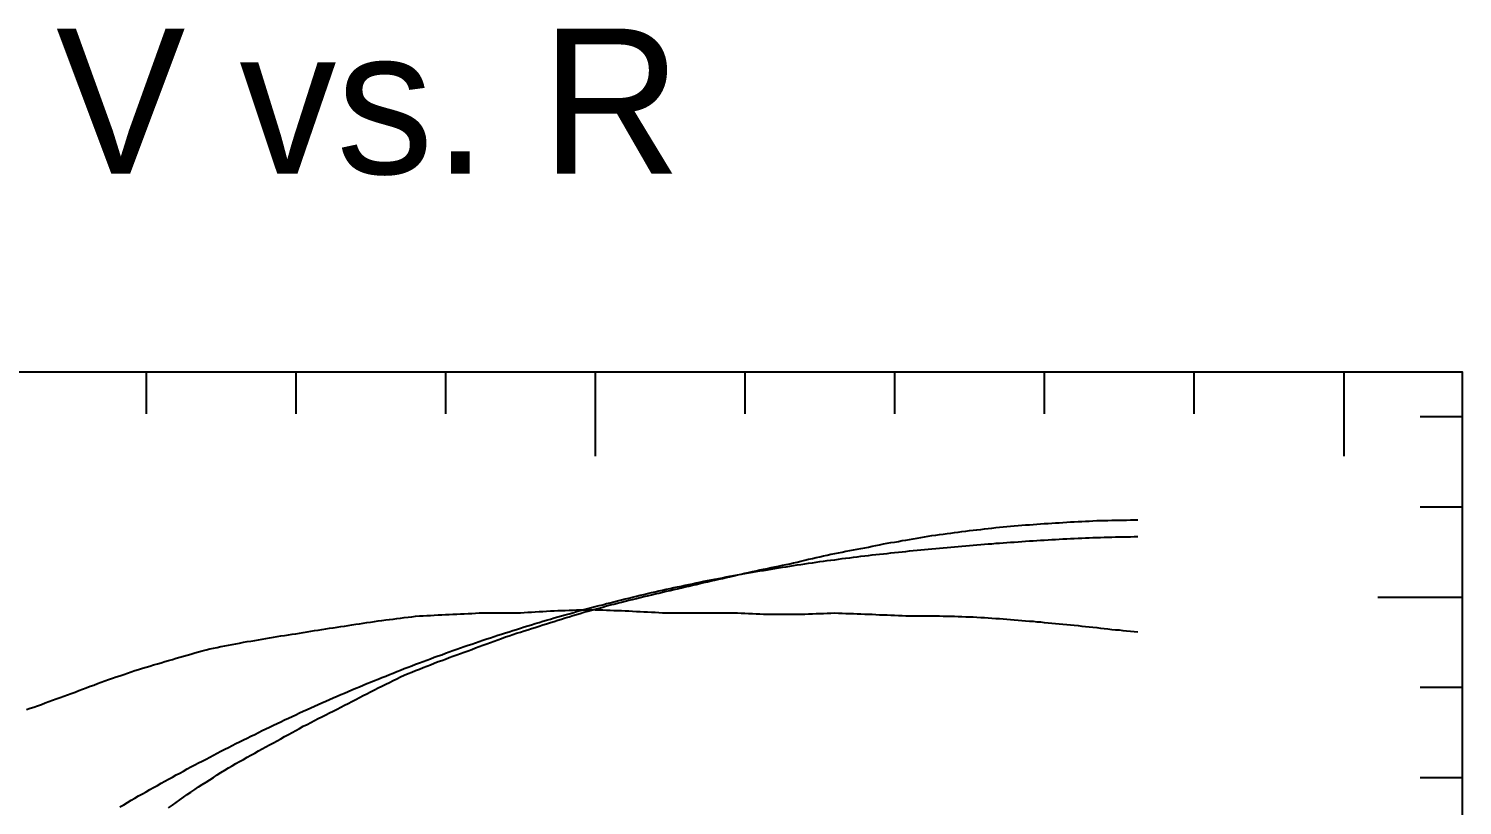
# Model space of a CAD drawing. Extents: x -35 to 179, y -35 to 146.
# Drawn here: x 70.5 to 179.2, y 86.9 to 145.7 of the extents above; entities that cross this region are included whole.
import ezdxf

# ---------------------------------------------------------------- set-up
doc = ezdxf.new("R2010")
doc.units = 0

msp = doc.modelspace()

# ---------------------------------------------------------------- linework, layer by layer
at = {"color": 0}
for p, q in [((79.43, 119.73), (79.43, 116.53)), ((90.78, 119.73), (90.78, 116.53)), ((102.12, 119.73), (102.12, 116.53)), ((113.47, 119.73), (113.47, 113.33)), ((124.82, 119.73), (124.82, 116.53)), ((136.17, 119.73), (136.17, 116.53)), ((147.51, 119.73), (147.51, 116.53)), ((158.86, 119.73), (158.86, 116.53)), ((170.21, 119.73), (170.21, 113.33)), ((179.2, 116.31), (176, 116.31)), ((179.2, 109.47), (176, 109.47)), ((179.2, 102.62), (172.8, 102.62)), ((179.2, 95.78), (176, 95.78)), ((179.2, 88.94), (176, 88.94))]:
    msp.add_line(p, q, dxfattribs=at)
msp.add_lwpolyline([(0, 0), (0, 119.73), (179.2, 119.73), (179.2, 0)], close=True, dxfattribs=at)
at = {"color": 4}
msp.add_lwpolyline([(81.13, 86.67), (81.42, 86.87), (81.7, 87.07), (81.98, 87.27), (82.27, 87.47), (82.55, 87.67), (82.83, 87.87), (83.12, 88.06), (83.4, 88.26), (83.69, 88.44), (83.97, 88.62), (84.25, 88.8), (84.54, 88.98), (84.82, 89.16), (85.1, 89.34), (85.39, 89.52), (85.67, 89.7), (85.95, 89.86), (86.24, 90.03), (86.52, 90.19), (86.81, 90.34), (87.09, 90.5), (87.37, 90.66), (87.66, 90.82), (87.94, 90.98), (88.22, 91.13), (88.51, 91.29), (88.79, 91.44), (89.08, 91.6), (89.36, 91.76), (89.64, 91.91), (89.93, 92.07), (90.21, 92.22), (90.49, 92.38), (90.78, 92.53), (91.06, 92.69), (91.34, 92.85), (91.63, 92.99), (91.91, 93.14), (92.2, 93.28), (92.48, 93.43), (92.76, 93.57), (93.05, 93.71), (93.33, 93.86), (93.61, 94), (93.9, 94.15), (94.18, 94.3), (94.47, 94.44), (94.75, 94.59), (95.03, 94.74), (95.32, 94.89), (95.6, 95.03), (95.88, 95.18), (96.17, 95.32), (96.45, 95.47), (96.73, 95.61), (97.02, 95.76), (97.3, 95.9), (97.59, 96.04), (97.87, 96.18), (98.15, 96.32), (98.44, 96.46), (98.72, 96.6), (99, 96.73), (99.29, 96.85), (99.57, 96.96), (99.86, 97.07), (100.14, 97.19), (100.42, 97.3), (100.71, 97.41), (100.99, 97.52), (101.27, 97.64), (101.56, 97.75), (101.84, 97.85), (102.12, 97.95), (102.41, 98.06), (102.69, 98.16), (102.98, 98.27), (103.26, 98.37), (103.54, 98.47), (103.83, 98.58), (104.11, 98.68), (104.39, 98.79), (104.68, 98.89), (104.96, 99), (105.25, 99.1), (105.53, 99.2), (105.81, 99.31), (106.1, 99.41), (106.38, 99.51), (106.66, 99.62), (106.95, 99.71), (107.23, 99.81), (107.51, 99.9), (107.8, 99.99), (108.08, 100.08), (108.37, 100.17), (108.65, 100.26), (108.93, 100.35), (109.22, 100.44), (109.5, 100.53), (109.78, 100.62), (110.07, 100.71), (110.35, 100.8), (110.64, 100.89), (110.92, 100.98), (111.2, 101.07), (111.49, 101.16), (111.77, 101.24), (112.05, 101.33), (112.34, 101.41), (112.62, 101.49), (112.9, 101.57), (113.19, 101.65), (113.47, 101.73), (113.76, 101.81), (114.04, 101.89), (114.32, 101.97), (114.61, 102.05), (114.89, 102.12), (115.17, 102.19), (115.46, 102.26), (115.74, 102.34), (116.03, 102.41), (116.31, 102.47), (116.59, 102.54), (116.88, 102.61), (117.16, 102.68), (117.44, 102.75), (117.73, 102.82), (118.01, 102.88), (118.29, 102.95), (118.58, 103.02), (118.86, 103.09), (119.15, 103.15), (119.43, 103.22), (119.71, 103.28), (120, 103.35), (120.28, 103.41), (120.56, 103.47), (120.85, 103.54), (121.13, 103.61), (121.41, 103.67), (121.7, 103.74), (121.98, 103.8), (122.27, 103.87), (122.55, 103.93), (122.83, 104), (123.12, 104.06), (123.4, 104.13), (123.68, 104.19), (123.97, 104.26), (124.25, 104.32), (124.54, 104.39), (124.82, 104.45), (125.1, 104.52), (125.39, 104.58), (125.67, 104.64), (125.95, 104.7), (126.24, 104.76), (126.52, 104.82), (126.8, 104.88), (127.09, 104.94), (127.37, 105), (127.66, 105.06), (127.94, 105.11), (128.22, 105.17), (128.51, 105.24), (128.79, 105.3), (129.07, 105.37), (129.36, 105.44), (129.64, 105.51), (129.93, 105.57), (130.21, 105.64), (130.49, 105.7), (130.78, 105.77), (131.06, 105.83), (131.34, 105.89), (131.63, 105.95), (131.91, 106), (132.19, 106.06), (132.48, 106.12), (132.76, 106.17), (133.05, 106.23), (133.33, 106.28), (133.61, 106.33), (133.9, 106.39), (134.18, 106.44), (134.46, 106.5), (134.75, 106.55), (135.03, 106.61), (135.32, 106.67), (135.6, 106.72), (135.88, 106.78), (136.17, 106.82), (136.45, 106.87), (136.73, 106.93), (137.02, 106.97), (137.3, 107.02), (137.58, 107.07), (137.87, 107.12), (138.15, 107.17), (138.44, 107.22), (138.72, 107.27), (139, 107.31), (139.29, 107.35), (139.57, 107.39), (139.85, 107.42), (140.14, 107.46), (140.42, 107.5), (140.71, 107.54), (140.99, 107.57), (141.27, 107.61), (141.56, 107.65), (141.84, 107.68), (142.12, 107.71), (142.41, 107.75), (142.69, 107.78), (142.97, 107.81), (143.26, 107.84), (143.54, 107.88), (143.83, 107.91), (144.11, 107.94), (144.39, 107.96), (144.68, 107.99), (144.96, 108.01), (145.24, 108.04), (145.53, 108.06), (145.81, 108.09), (146.1, 108.11), (146.38, 108.13), (146.66, 108.15), (146.95, 108.17), (147.23, 108.19), (147.51, 108.21), (147.8, 108.23), (148.08, 108.25), (148.36, 108.27), (148.65, 108.28), (148.93, 108.3), (149.22, 108.32), (149.5, 108.34), (149.78, 108.35), (150.07, 108.37), (150.35, 108.38), (150.63, 108.4), (150.92, 108.41), (151.2, 108.43), (151.49, 108.44), (151.77, 108.45), (152.05, 108.45), (152.34, 108.46), (152.62, 108.47), (152.9, 108.47), (153.19, 108.48), (153.47, 108.48), (153.75, 108.48), (154.04, 108.49), (154.32, 108.49), (154.61, 108.5)], dxfattribs=at)
at = {"color": 3}
msp.add_lwpolyline([(77.44, 86.74), (77.73, 86.91), (78.01, 87.08), (78.3, 87.24), (78.58, 87.4), (78.86, 87.57), (79.15, 87.73), (79.43, 87.89), (79.71, 88.05), (80, 88.21), (80.28, 88.37), (80.57, 88.53), (80.85, 88.69), (81.13, 88.84), (81.42, 89), (81.7, 89.16), (81.98, 89.31), (82.27, 89.46), (82.55, 89.62), (82.83, 89.77), (83.12, 89.92), (83.4, 90.07), (83.69, 90.22), (83.97, 90.37), (84.25, 90.52), (84.54, 90.67), (84.82, 90.82), (85.1, 90.96), (85.39, 91.11), (85.67, 91.25), (85.95, 91.4), (86.24, 91.54), (86.52, 91.68), (86.81, 91.82), (87.09, 91.96), (87.37, 92.1), (87.66, 92.24), (87.94, 92.38), (88.22, 92.52), (88.51, 92.66), (88.79, 92.79), (89.08, 92.93), (89.36, 93.07), (89.64, 93.2), (89.93, 93.33), (90.21, 93.47), (90.49, 93.6), (90.78, 93.73), (91.06, 93.86), (91.34, 93.99), (91.63, 94.12), (91.91, 94.25), (92.2, 94.38), (92.48, 94.5), (92.76, 94.63), (93.05, 94.75), (93.33, 94.88), (93.61, 95), (93.9, 95.13), (94.18, 95.25), (94.47, 95.37), (94.75, 95.49), (95.03, 95.61), (95.32, 95.73), (95.6, 95.85), (95.88, 95.97), (96.17, 96.09), (96.45, 96.2), (96.73, 96.32), (97.02, 96.43), (97.3, 96.55), (97.59, 96.66), (97.87, 96.78), (98.15, 96.89), (98.44, 97), (98.72, 97.11), (99, 97.22), (99.29, 97.33), (99.57, 97.44), (99.86, 97.55), (100.14, 97.65), (100.42, 97.76), (100.71, 97.87), (100.99, 97.97), (101.27, 98.08), (101.56, 98.18), (101.84, 98.28), (102.12, 98.39), (102.41, 98.49), (102.69, 98.59), (102.98, 98.69), (103.26, 98.79), (103.54, 98.89), (103.83, 98.99), (104.11, 99.08), (104.39, 99.18), (104.68, 99.28), (104.96, 99.37), (105.25, 99.47), (105.53, 99.56), (105.81, 99.66), (106.1, 99.75), (106.38, 99.84), (106.66, 99.93), (106.95, 100.02), (107.23, 100.11), (107.51, 100.2), (107.8, 100.29), (108.08, 100.38), (108.37, 100.47), (108.65, 100.55), (108.93, 100.64), (109.22, 100.72), (109.5, 100.81), (109.78, 100.89), (110.07, 100.98), (110.35, 101.06), (110.64, 101.14), (110.92, 101.22), (111.2, 101.3), (111.49, 101.38), (111.77, 101.46), (112.05, 101.54), (112.34, 101.62), (112.62, 101.7), (112.9, 101.77), (113.19, 101.85), (113.47, 101.92), (113.76, 102), (114.04, 102.07), (114.32, 102.15), (114.61, 102.22), (114.89, 102.29), (115.17, 102.36), (115.46, 102.43), (115.74, 102.51), (116.03, 102.57), (116.31, 102.64), (116.59, 102.71), (116.88, 102.78), (117.16, 102.85), (117.44, 102.91), (117.73, 102.98), (118.01, 103.04), (118.29, 103.11), (118.58, 103.17), (118.86, 103.24), (119.15, 103.3), (119.43, 103.36), (119.71, 103.42), (120, 103.48), (120.28, 103.54), (120.56, 103.6), (120.85, 103.66), (121.13, 103.72), (121.41, 103.78), (121.7, 103.84), (121.98, 103.89), (122.27, 103.95), (122.55, 104.01), (122.83, 104.06), (123.12, 104.11), (123.4, 104.17), (123.68, 104.22), (123.97, 104.27), (124.25, 104.33), (124.54, 104.38), (124.82, 104.43), (125.1, 104.48), (125.39, 104.53), (125.67, 104.58), (125.95, 104.63), (126.24, 104.67), (126.52, 104.72), (126.8, 104.77), (127.09, 104.82), (127.37, 104.86), (127.66, 104.91), (127.94, 104.95), (128.22, 105), (128.51, 105.04), (128.79, 105.08), (129.07, 105.12), (129.36, 105.17), (129.64, 105.21), (129.93, 105.25), (130.21, 105.29), (130.49, 105.33), (130.78, 105.37), (131.06, 105.41), (131.34, 105.45), (131.63, 105.48), (131.91, 105.52), (132.19, 105.56), (132.48, 105.6), (132.76, 105.63), (133.05, 105.67), (133.33, 105.7), (133.61, 105.74), (133.9, 105.77), (134.18, 105.8), (134.46, 105.84), (134.75, 105.87), (135.03, 105.9), (135.32, 105.93), (135.6, 105.96), (135.88, 106), (136.17, 106.03), (136.45, 106.06), (136.73, 106.08), (137.02, 106.11), (137.3, 106.14), (137.58, 106.17), (137.87, 106.2), (138.15, 106.23), (138.44, 106.25), (138.72, 106.28), (139, 106.31), (139.29, 106.33), (139.57, 106.36), (139.85, 106.38), (140.14, 106.41), (140.42, 106.43), (140.71, 106.46), (140.99, 106.48), (141.27, 106.51), (141.56, 106.53), (141.84, 106.56), (142.12, 106.58), (142.41, 106.6), (142.69, 106.63), (142.97, 106.65), (143.26, 106.67), (143.54, 106.69), (143.83, 106.72), (144.11, 106.74), (144.39, 106.76), (144.68, 106.78), (144.96, 106.8), (145.24, 106.82), (145.53, 106.84), (145.81, 106.86), (146.1, 106.88), (146.38, 106.9), (146.66, 106.92), (146.95, 106.94), (147.23, 106.95), (147.51, 106.97), (147.8, 106.99), (148.08, 107), (148.36, 107.02), (148.65, 107.03), (148.93, 107.05), (149.22, 107.06), (149.5, 107.08), (149.78, 107.09), (150.07, 107.1), (150.35, 107.12), (150.63, 107.13), (150.92, 107.14), (151.2, 107.15), (151.49, 107.16), (151.77, 107.17), (152.05, 107.18), (152.34, 107.19), (152.62, 107.19), (152.9, 107.2), (153.19, 107.21), (153.47, 107.21), (153.75, 107.22), (154.04, 107.22), (154.32, 107.23), (154.61, 107.23)], dxfattribs=at)
at = {"color": 6}
msp.add_lwpolyline([(70.35, 94.13), (70.64, 94.22), (70.92, 94.31), (71.2, 94.41), (71.49, 94.51), (71.77, 94.62), (72.05, 94.72), (72.34, 94.82), (72.62, 94.93), (72.91, 95.03), (73.19, 95.13), (73.47, 95.24), (73.76, 95.34), (74.04, 95.45), (74.32, 95.56), (74.61, 95.66), (74.89, 95.77), (75.18, 95.88), (75.46, 95.98), (75.74, 96.09), (76.03, 96.2), (76.31, 96.3), (76.59, 96.4), (76.88, 96.49), (77.16, 96.59), (77.44, 96.68), (77.73, 96.78), (78.01, 96.88), (78.3, 96.97), (78.58, 97.07), (78.86, 97.16), (79.15, 97.25), (79.43, 97.33), (79.71, 97.42), (80, 97.5), (80.28, 97.59), (80.57, 97.67), (80.85, 97.75), (81.13, 97.84), (81.42, 97.92), (81.7, 98.01), (81.98, 98.09), (82.27, 98.17), (82.55, 98.25), (82.83, 98.33), (83.12, 98.41), (83.4, 98.49), (83.69, 98.57), (83.97, 98.65), (84.25, 98.73), (84.54, 98.78), (84.82, 98.83), (85.1, 98.89), (85.39, 98.94), (85.67, 99), (85.95, 99.05), (86.24, 99.11), (86.52, 99.16), (86.81, 99.22), (87.09, 99.27), (87.37, 99.31), (87.66, 99.36), (87.94, 99.41), (88.22, 99.46), (88.51, 99.51), (88.79, 99.55), (89.08, 99.6), (89.36, 99.65), (89.64, 99.7), (89.93, 99.74), (90.21, 99.79), (90.49, 99.83), (90.78, 99.87), (91.06, 99.92), (91.34, 99.96), (91.63, 100.01), (91.91, 100.05), (92.2, 100.1), (92.48, 100.14), (92.76, 100.19), (93.05, 100.23), (93.33, 100.28), (93.61, 100.32), (93.9, 100.36), (94.18, 100.41), (94.47, 100.45), (94.75, 100.5), (95.03, 100.54), (95.32, 100.58), (95.6, 100.62), (95.88, 100.67), (96.17, 100.71), (96.45, 100.75), (96.73, 100.79), (97.02, 100.84), (97.3, 100.88), (97.59, 100.91), (97.87, 100.95), (98.15, 100.98), (98.44, 101.02), (98.72, 101.05), (99, 101.09), (99.29, 101.12), (99.57, 101.16), (99.86, 101.2), (100.14, 101.22), (100.42, 101.23), (100.71, 101.25), (100.99, 101.26), (101.27, 101.28), (101.56, 101.29), (101.84, 101.3), (102.12, 101.32), (102.41, 101.33), (102.69, 101.35), (102.98, 101.36), (103.26, 101.37), (103.54, 101.38), (103.83, 101.4), (104.11, 101.41), (104.39, 101.42), (104.68, 101.44), (104.96, 101.45), (105.25, 101.46), (105.53, 101.46), (105.81, 101.46), (106.1, 101.46), (106.38, 101.46), (106.66, 101.46), (106.95, 101.46), (107.23, 101.46), (107.51, 101.46), (107.8, 101.46), (108.08, 101.47), (108.37, 101.49), (108.65, 101.51), (108.93, 101.53), (109.22, 101.54), (109.5, 101.56), (109.78, 101.58), (110.07, 101.6), (110.35, 101.61), (110.64, 101.63), (110.92, 101.64), (111.2, 101.64), (111.49, 101.65), (111.77, 101.66), (112.05, 101.67), (112.34, 101.68), (112.62, 101.69), (112.9, 101.69), (113.19, 101.7), (113.47, 101.69), (113.76, 101.68), (114.04, 101.67), (114.32, 101.66), (114.61, 101.65), (114.89, 101.64), (115.17, 101.63), (115.46, 101.62), (115.74, 101.61), (116.03, 101.59), (116.31, 101.58), (116.59, 101.56), (116.88, 101.55), (117.16, 101.53), (117.44, 101.52), (117.73, 101.5), (118.01, 101.49), (118.29, 101.47), (118.58, 101.46), (118.86, 101.46), (119.15, 101.46), (119.43, 101.46), (119.71, 101.46), (120, 101.46), (120.28, 101.46), (120.56, 101.46), (120.85, 101.46), (121.13, 101.46), (121.41, 101.46), (121.7, 101.46), (121.98, 101.46), (122.27, 101.46), (122.55, 101.46), (122.83, 101.46), (123.12, 101.46), (123.4, 101.46), (123.68, 101.46), (123.97, 101.45), (124.25, 101.44), (124.54, 101.43), (124.82, 101.42), (125.1, 101.41), (125.39, 101.39), (125.67, 101.38), (125.95, 101.37), (126.24, 101.36), (126.52, 101.35), (126.8, 101.35), (127.09, 101.35), (127.37, 101.35), (127.66, 101.35), (127.94, 101.35), (128.22, 101.35), (128.51, 101.35), (128.79, 101.35), (129.07, 101.35), (129.36, 101.36), (129.64, 101.37), (129.93, 101.38), (130.21, 101.39), (130.49, 101.4), (130.78, 101.41), (131.06, 101.42), (131.34, 101.43), (131.63, 101.44), (131.91, 101.43), (132.19, 101.42), (132.48, 101.41), (132.76, 101.4), (133.05, 101.39), (133.33, 101.38), (133.61, 101.37), (133.9, 101.36), (134.18, 101.35), (134.46, 101.34), (134.75, 101.32), (135.03, 101.31), (135.32, 101.3), (135.6, 101.29), (135.88, 101.28), (136.17, 101.27), (136.45, 101.25), (136.73, 101.24), (137.02, 101.23), (137.3, 101.23), (137.58, 101.23), (137.87, 101.23), (138.15, 101.23), (138.44, 101.23), (138.72, 101.23), (139, 101.22), (139.29, 101.22), (139.57, 101.22), (139.85, 101.21), (140.14, 101.2), (140.42, 101.19), (140.71, 101.19), (140.99, 101.18), (141.27, 101.17), (141.56, 101.16), (141.84, 101.15), (142.12, 101.14), (142.41, 101.12), (142.69, 101.1), (142.97, 101.09), (143.26, 101.07), (143.54, 101.05), (143.83, 101.03), (144.11, 101.01), (144.39, 100.99), (144.68, 100.97), (144.96, 100.95), (145.24, 100.93), (145.53, 100.9), (145.81, 100.88), (146.1, 100.85), (146.38, 100.83), (146.66, 100.81), (146.95, 100.78), (147.23, 100.76), (147.51, 100.73), (147.8, 100.7), (148.08, 100.68), (148.36, 100.65), (148.65, 100.62), (148.93, 100.59), (149.22, 100.56), (149.5, 100.53), (149.78, 100.51), (150.07, 100.48), (150.35, 100.45), (150.63, 100.42), (150.92, 100.39), (151.2, 100.36), (151.49, 100.33), (151.77, 100.3), (152.05, 100.27), (152.34, 100.24), (152.62, 100.2), (152.9, 100.17), (153.19, 100.15), (153.47, 100.12), (153.75, 100.09), (154.04, 100.07), (154.32, 100.04), (154.61, 100.01)], dxfattribs=at)

# ---------------------------------------------------------------- texts
at = {"color": 0}
msp.add_text('V vs. R', height=11, dxfattribs=at).set_placement((72.6, 134.73))

doc.saveas('drawing.dxf')
